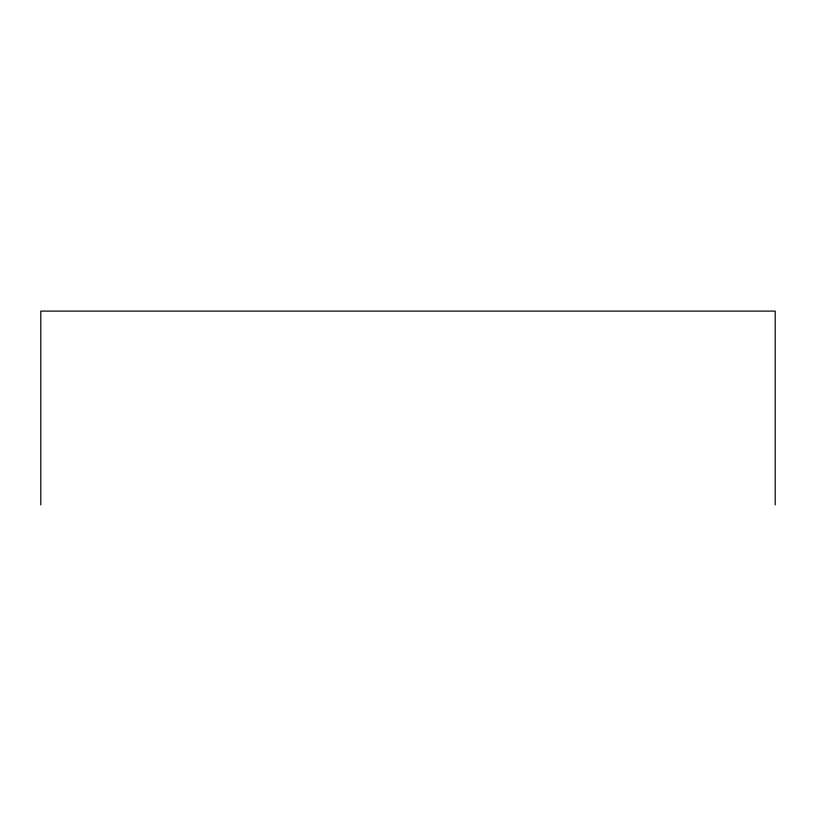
<?xml version="1.0" encoding="UTF-8"?>
<svg xmlns="http://www.w3.org/2000/svg" width="816" height="816" viewBox="0 0 816 816"><rect width="100%" height="100%" fill="white"/><g stroke="black" fill="none" stroke-linecap="round" stroke-linejoin="round"><path stroke-width="1.22" d="M775.2 504.89L775.2 311.11L40.8 311.11L40.8 504.89"/></g></svg>
